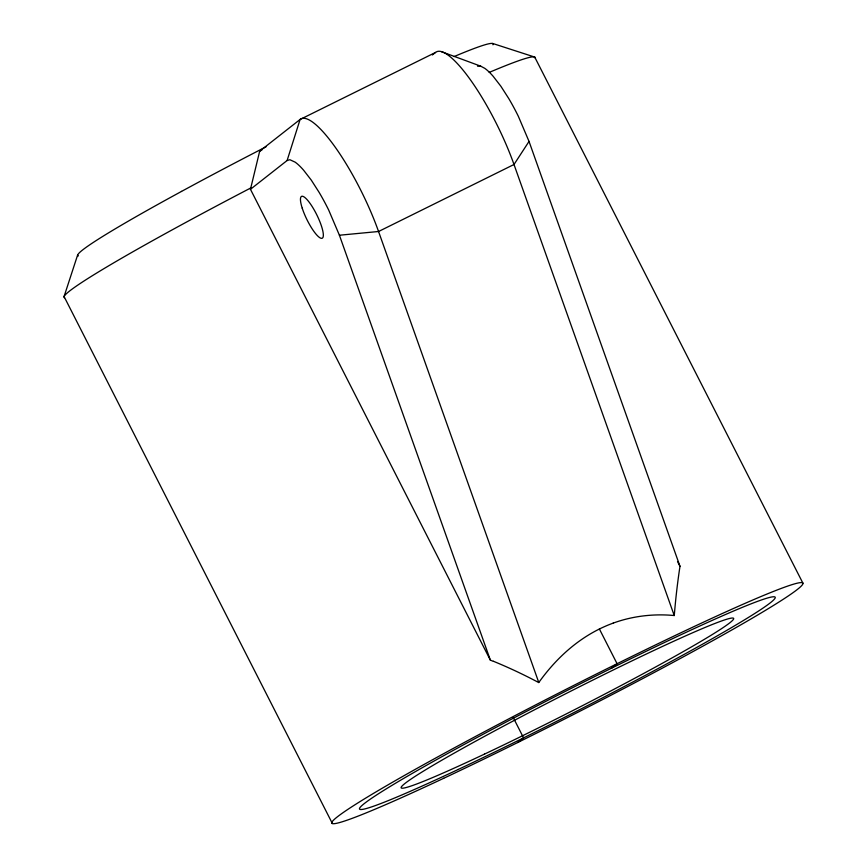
<?xml version="1.0" encoding="UTF-8"?>
<svg xmlns="http://www.w3.org/2000/svg" width="867" height="867" viewBox="0 0 867 867"><rect width="100%" height="100%" fill="white"/><g stroke="black" fill="none" stroke-linecap="round" stroke-linejoin="round"><path stroke-width="1.3" d="M441.39 51.652L480.686 66.163L484.794 68.341A64.396 15.129 63.7 0 1 493.225 76.372L500.866 86.245L508.799 98.61A64.396 15.129 63.7 0 1 518.303 116.221L529.033 141.419L679.988 566.324L679.533 569.294A399.221 178.624 84.6 0 0 674.277 615.537C653.707 613.587 632.672 616.003 613.24 623.091M674.233 615.505L514.001 164.492A93.278 21.903 63.7 0 0 435.548 52.443L300.101 119.451L259.688 151.172L250.455 189.299L490.364 660.145L493.431 661.358M250.455 189.299L287.107 160.525L300.101 119.451A93.278 21.903 63.7 0 1 378.554 231.5L538.786 682.513C550.664 665.899 565.013 650.9 581.898 639.304A131.979 114.52 -51.3 0 1 599.4 629.009A131.524 114.119 -51.3 0 1 613.24 623.091M77.618 255.05L64.071 296.547L332.364 823.477M529.033 141.419L514.001 164.492L378.554 231.5L339.409 235.228L328.68 210.031A64.396 15.129 63.7 0 0 319.164 192.431L311.242 180.054L303.591 170.181A64.396 15.129 63.7 0 0 295.159 162.162L289.892 159.734L287.107 160.525M517.729 742.51L523.581 737.871L513.264 717.638M611.246 668.359L617.087 663.721L599.4 629.009M432.362 54.946L435.548 52.443M181.452 191.444L199.605 181.647A237.081 11.585 -27 0 1 266.136 146.761M477.533 66.185L480.686 66.163M492.554 43.426L534.722 57.081L802.929 583.209M677.528 561.513L679.988 566.324M339.409 235.228L490.364 660.145M493.453 661.283A399.221 311.231 33.1 0 1 538.754 682.578M259.699 151.172A227.707 10.859 -27 0 1 261.888 150.045M64.483 297.717A264.294 12.907 -27 0 1 250.986 187.846M489.226 72.405A264.294 12.907 -27 0 1 535.058 57.905M454.189 56.518A232.92 11.379 -27 0 1 492.955 44.791M78.431 255.895A232.92 11.379 -27 0 1 181.55 191.401M484.523 754.084A186.557 9.114 -27 0 0 733.688 618.626A186.557 9.114 -27 0 0 484.024 736.625A186.557 9.114 -27 0 0 484.523 754.084M302.236 208.199A23.322 5.473 63.7 0 0 322.047 238.284A23.322 5.473 63.7 0 0 311.448 205.436A23.322 5.473 63.7 0 0 302.236 208.199M443.666 778.306A264.294 12.907 -27 0 0 802.864 583.935A264.294 12.907 -27 0 0 455.695 747.116A264.294 12.907 -27 0 0 443.666 778.306M458.22 769.462A233.201 11.39 -27 0 0 775.163 597.948A233.201 11.39 -27 0 0 468.841 741.935A233.201 11.39 -27 0 0 458.22 769.462"/></g></svg>
